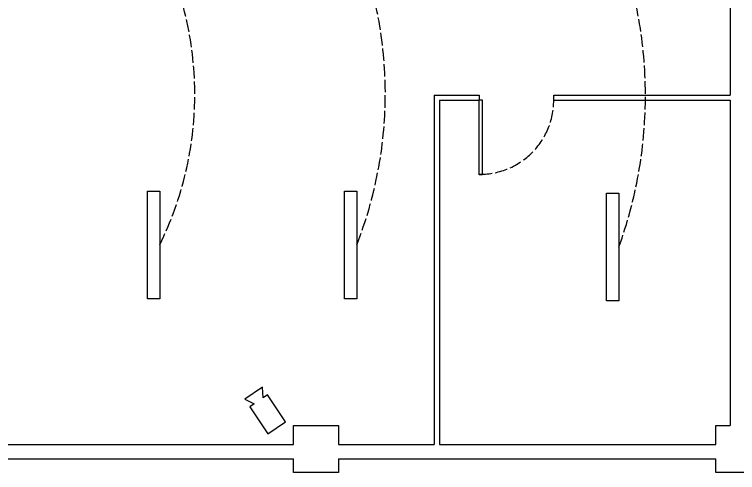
# Model space of a CAD drawing. Header units: centimetres. Extents: x 5373 to 12554, y -7923 to 4675.
# Drawn here: x 9149 to 9842, y -4897 to -4457 of the extents above; entities that cross this region are included whole.
import ezdxf

# ---------------------------------------------------------------- set-up
doc = ezdxf.new("R2010")
doc.units = ezdxf.units.CM
doc.linetypes.add('ACAD_ISO02W100', pattern=[15, 12, -3])
doc.linetypes.add('HIDDEN', pattern=[0.375, 0.25, -0.125])
for name, color, linetype in [('CCTV', 7, 'Continuous'), ('ELCETRICAN HIDDEN', 130, 'HIDDEN'), ('Electrical', 50, 'Continuous')]:
    doc.layers.add(name, color=color, linetype=linetype)

msp = doc.modelspace()

# ---------------------------------------------------------------- linework, layer by layer
for p, q in [((9835.41, -4203), (9835.41, -4534.71)), ((9551.51, -4534.71), (9594.62, -4534.71)), ((9551.51, -4534.71), (9551.51, -4869.91)), ((9666.12, -4534.71), (9835.41, -4534.71)), ((9556.51, -4539.71), (9594.62, -4539.71)), ((9556.51, -4539.71), (9556.51, -4869.91)), ((9594.62, -4611.21), (9594.62, -4539.71)), ((9597.62, -4539.71), (9594.62, -4539.71)), ((9597.62, -4611.21), (9597.62, -4539.71)), ((9666.12, -4539.71), (9835.41, -4539.71)), ((9835.41, -4539.71), (9835.41, -4851.91)), ((9054.5, -4869.91), (9416.5, -4869.91)), ((9459.5, -4869.91), (9551.51, -4869.91)), ((9556.51, -4869.91), (9821.5, -4869.91)), ((9054.5, -4883.91), (9416.5, -4883.91)), ((9459.5, -4883.91), (9821.5, -4883.91))]:
    msp.add_line(p, q)
at = {"linetype": 'Continuous'}
for p, q in [((9594.62, -4534.71), (9594.62, -4539.71)), ((9666.12, -4539.71), (9666.12, -4534.71)), ((9597.62, -4611.21), (9594.62, -4611.21))]:
    msp.add_line(p, q, dxfattribs=at)
at = {"linetype": 'ACAD_ISO02W100'}
msp.add_arc((9595.05, -4539.71), 71.07, 270, 0, dxfattribs=at)
at = {"layer": 'CCTV', "color": 3}
msp.add_lwpolyline([(9408.94, -4848.35), (9391.59, -4822.37), (9387.29, -4825.24), (9386.63, -4815.15), (9369.81, -4826.38), (9378.87, -4830.86), (9374.57, -4833.73), (9391.92, -4859.71)], close=True, dxfattribs=at)
at = {"layer": 'Defpoints', "linetype": 'Continuous'}
for points in [[(9416.5, -4869.91), (9416.5, -4851.91), (9459.5, -4851.91), (9459.5, -4869.91)], [(9821.5, -4869.91), (9821.5, -4851.91), (9835.41, -4851.91)], [(9459.5, -4883.91), (9459.5, -4896.91), (9416.5, -4896.91), (9416.5, -4883.91)], [(9864.5, -4883.91), (9864.5, -4896.91), (9821.5, -4896.91), (9821.5, -4883.91)]]:
    msp.add_lwpolyline(points, dxfattribs=at)
at = {"layer": 'ELCETRICAN HIDDEN', "linetype": 'ACAD_ISO02W100'}
for centre, radius, start, end in [((8994.61, -4533.94), 327.16, 333.77142, 25.3808), ((9107.25, -4533.38), 397.31, 338.57082, 20.58139), ((9326.23, -4535.14), 427.83, 340.1324, 19.01981)]:
    msp.add_arc(centre, radius, start, end, dxfattribs=at)
at = {"layer": 'Electrical', "linetype": 'Continuous'}
for points in [[(9288.09, -4626.81), (9288.09, -4730.26), (9276.37, -4730.26), (9276.37, -4626.81)], [(9477.09, -4626.81), (9477.09, -4730.26), (9465.37, -4730.26), (9465.37, -4626.81)], [(9728.59, -4628.81), (9728.59, -4732.26), (9716.87, -4732.26), (9716.87, -4628.81)]]:
    msp.add_lwpolyline(points, close=True, dxfattribs=at)

doc.saveas('drawing.dxf')
